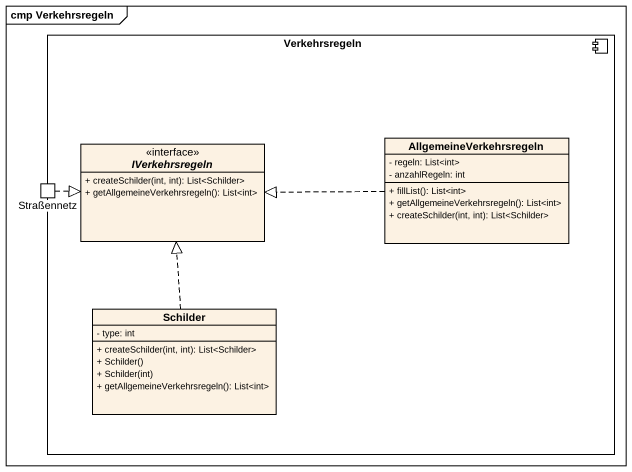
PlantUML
@startuml
mainframe cmp Verkehrsregeln
allowmixing
hide circle
hide empty members
skinparam classAttributeIconSize 0
component Verkehrsregeln {
  class AllgemeineVerkehrsregeln {
    - regeln: List<int>
    - anzahlRegeln: int
    + fillList(): List<int>
    + getAllgemeineVerkehrsregeln(): List<int>
    + createSchilder(int, int): List<Schilder>
  }
  port Straßennetz
  interface IVerkehrsregeln {
    + createSchilder(int, int): List<Schilder>
    + getAllgemeineVerkehrsregeln(): List<int>
  }
  class Schilder {
    - type: int
    + createSchilder(int, int): List<Schilder>
    + Schilder()
    + Schilder(int)
    + getAllgemeineVerkehrsregeln(): List<int>
  }
}
AllgemeineVerkehrsregeln .left.|> IVerkehrsregeln
Straßennetz .right.|> IVerkehrsregeln
Schilder .up.|> IVerkehrsregeln
@enduml
